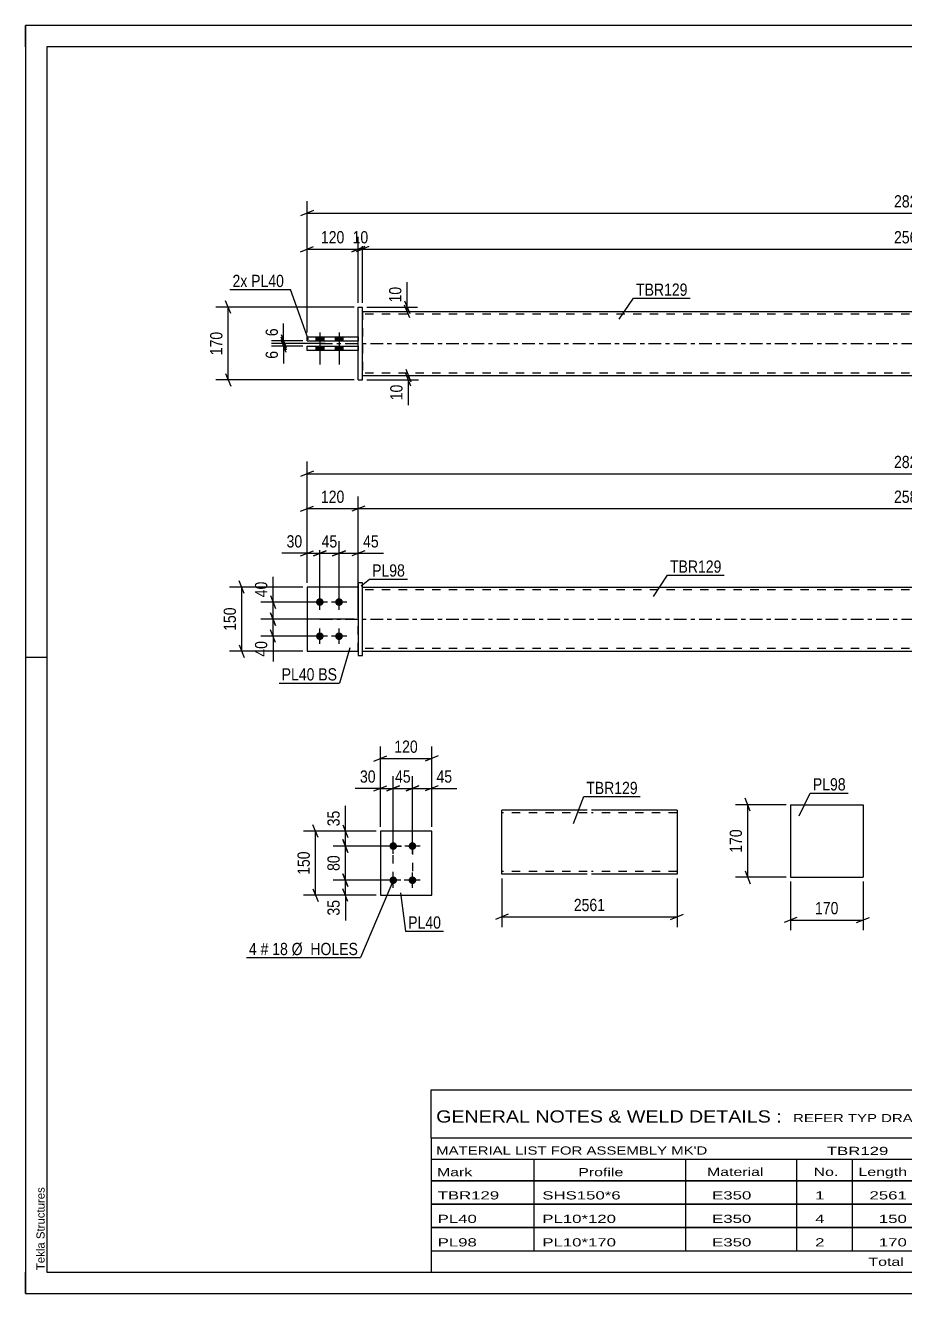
# Model space of a CAD drawing. Header units: millimetres. Extents: x 0 to 420, y 0 to 297.
# Drawn here: x 0 to 205.8, y 0 to 297 of the extents above; entities that cross this region are included whole.
import ezdxf

# ---------------------------------------------------------------- set-up
doc = ezdxf.new("R2010")
doc.units = ezdxf.units.MM
doc.linetypes.add('DXK_LINE_DOT2', pattern=[3.9198, 1.9599, -1.9599])
doc.linetypes.add('DXK_LINE_DOT3', pattern=[5.9187, 2.979, -0.9799, 0.9799, -0.9799])
doc.styles.add('Arial', font='arial.ttf', dxfattribs={"height": 0.2})
doc.styles.add('Arial Narrow', font='ARIALN.TTF', dxfattribs={"height": 0.2})

# ---------------------------------------------------------------- blocks, each defined once
blk = doc.blocks.new('Unknown-580873393-1163')
at = {"color": 5, "linetype": 'Continuous'}
for p, q in [((420, 297), (0, 297)), ((0, 297), (0, 0)), ((0, 292), (0, 297)), ((415, 292), (5, 292)), ((5, 292), (5, 5)), ((5, 149), (0, 149)), ((0, 0), (0, 5)), ((5, 5), (415, 5)), ((0, 0), (420, 0))]:
    blk.add_line(p, q, dxfattribs=at)
at = {"color": 174, "linetype": 'Continuous', "style": 'Arial'}
blk.add_text('Tekla Structures', height=1.9102, rotation=90, dxfattribs=at).set_placement((4.5, 5.5))
blk = doc.blocks.new('Part-580873393-1797 - 1735')
at = {"color": 2, "linetype": 'Continuous'}
for p, q in [((77.92, 165.45), (65.92, 165.45)), ((65.92, 165.45), (65.92, 150.45)), ((65.92, 150.45), (77.92, 150.45))]:
    blk.add_line(p, q, dxfattribs=at)
at = {"color": 7, "linetype": 'DXK_LINE_DOT2'}
blk.add_line((77.92, 150.45), (77.92, 165.45), dxfattribs=at)
blk = doc.blocks.new('Part-580873393-1792 - 1735')
at = {"color": 7, "linetype": 'DXK_LINE_DOT2'}
for p, q in [((77.92, 165.45), (65.92, 165.45)), ((65.92, 165.45), (65.92, 150.45)), ((77.92, 150.45), (77.92, 165.45)), ((65.92, 150.45), (77.92, 150.45))]:
    blk.add_line(p, q, dxfattribs=at)
blk = doc.blocks.new('Part-580873393-1802 - 1735')
at = {"color": 2, "linetype": 'Continuous'}
for p, q in [((78.92, 166.45), (77.92, 166.45)), ((77.92, 166.45), (77.92, 149.45)), ((78.92, 149.45), (78.92, 166.45)), ((77.92, 149.45), (78.92, 149.45))]:
    blk.add_line(p, q, dxfattribs=at)
blk = doc.blocks.new('Part-580873393-1807 - 1735')
at = {"color": 2, "linetype": 'Continuous'}
for p, q in [((78.92, 165.45), (206.92, 165.45)), ((207.02, 165.45), (335.02, 165.45)), ((78.92, 150.45), (206.92, 150.45)), ((207.02, 150.45), (335.02, 150.45))]:
    blk.add_line(p, q, dxfattribs=at)
at = {"color": 7, "linetype": 'DXK_LINE_DOT2'}
for p, q in [((78.92, 150.45), (78.92, 165.45)), ((206.92, 164.85), (78.92, 164.85)), ((335.02, 164.85), (207.02, 164.85)), ((335.02, 165.45), (335.02, 150.45)), ((206.92, 151.05), (78.92, 151.05)), ((335.02, 151.05), (207.02, 151.05))]:
    blk.add_line(p, q, dxfattribs=at)
at = {"color": 7, "linetype": 'DXK_LINE_DOT3'}
for p, q in [((68.92, 157.95), (206.92, 157.95)), ((207.02, 157.95), (345.02, 157.95))]:
    blk.add_line(p, q, dxfattribs=at)
blk = doc.blocks.new('Bolt-580873393-1809 - 1735')
at = {"linetype": 'Continuous'}
for points in [[(68.92, 161.05, -1), (68.92, 162.85, -1)], [(73.42, 161.05, -1), (73.42, 162.85, -1)], [(68.92, 153.05, -1), (68.92, 154.85, -1)], [(73.42, 153.05, -1), (73.42, 154.85, -1)]]:
    blk.add_hatch(color=1, dxfattribs=at).paths.add_polyline_path(points)
at = {"color": 1, "linetype": 'Continuous'}
for p, q in [((68.92, 160.15), (68.92, 163.75)), ((73.42, 160.15), (73.42, 163.75)), ((70.72, 161.95), (67.12, 161.95)), ((75.22, 161.95), (71.62, 161.95)), ((68.92, 152.15), (68.92, 155.75)), ((73.42, 152.15), (73.42, 155.75)), ((70.72, 153.95), (67.12, 153.95)), ((75.22, 153.95), (71.62, 153.95))]:
    blk.add_line(p, q, dxfattribs=at)
blk = doc.blocks.new('Part-580873393-1425 - 1390')
at = {"color": 2, "linetype": 'Continuous'}
for p, q in [((65.92, 223.09), (65.92, 224.09)), ((65.92, 224.09), (77.92, 224.09)), ((65.92, 223.09), (77.92, 223.09))]:
    blk.add_line(p, q, dxfattribs=at)
at = {"color": 7, "linetype": 'DXK_LINE_DOT2'}
blk.add_line((77.92, 224.09), (77.92, 223.09), dxfattribs=at)
blk = doc.blocks.new('Part-580873393-1394 - 1390')
at = {"color": 2, "linetype": 'Continuous'}
for p, q in [((77.92, 213.99), (77.92, 230.99)), ((77.92, 230.99), (78.92, 230.99)), ((78.92, 213.99), (78.92, 230.99)), ((77.92, 213.99), (78.92, 213.99))]:
    blk.add_line(p, q, dxfattribs=at)
blk = doc.blocks.new('Part-580873393-1420 - 1390')
at = {"color": 2, "linetype": 'Continuous'}
for p, q in [((65.92, 221.89), (77.92, 221.89)), ((65.92, 220.89), (65.92, 221.89)), ((77.92, 220.89), (65.92, 220.89))]:
    blk.add_line(p, q, dxfattribs=at)
at = {"color": 7, "linetype": 'DXK_LINE_DOT2'}
blk.add_line((77.92, 221.89), (77.92, 220.89), dxfattribs=at)
blk = doc.blocks.new('Part-580873393-1446 - 1390')
at = {"color": 2, "linetype": 'Continuous'}
for p, q in [((78.92, 229.99), (206.92, 229.99)), ((207.02, 229.99), (335.02, 229.99)), ((78.92, 214.99), (206.92, 214.99)), ((207.02, 214.99), (335.02, 214.99))]:
    blk.add_line(p, q, dxfattribs=at)
at = {"color": 7, "linetype": 'DXK_LINE_DOT2'}
for p, q in [((78.92, 229.99), (78.92, 214.99)), ((206.92, 229.39), (78.92, 229.39)), ((335.02, 229.39), (207.02, 229.39)), ((335.02, 229.99), (335.02, 214.99)), ((206.92, 215.59), (78.92, 215.59)), ((335.02, 215.59), (207.02, 215.59))]:
    blk.add_line(p, q, dxfattribs=at)
at = {"color": 7, "linetype": 'DXK_LINE_DOT3'}
for p, q in [((68.92, 222.49), (206.92, 222.49)), ((207.02, 222.49), (345.02, 222.49))]:
    blk.add_line(p, q, dxfattribs=at)
blk = doc.blocks.new('Bolt-580873393-1448 - 1390')
at = {"linetype": 'Continuous'}
for points in [[(68.02, 223.09), (69.82, 223.09), (69.82, 224.09), (68.02, 224.09)], [(68.02, 223.09), (69.82, 223.09), (69.82, 224.09), (68.02, 224.09)], [(72.52, 223.09), (74.32, 223.09), (74.32, 224.09), (72.52, 224.09)], [(72.52, 223.09), (74.32, 223.09), (74.32, 224.09), (72.52, 224.09)], [(68.02, 220.89), (69.82, 220.89), (69.82, 221.89), (68.02, 221.89)], [(68.02, 220.89), (69.82, 220.89), (69.82, 221.89), (68.02, 221.89)], [(72.52, 220.89), (74.32, 220.89), (74.32, 221.89), (72.52, 221.89)], [(72.52, 220.89), (74.32, 220.89), (74.32, 221.89), (72.52, 221.89)]]:
    blk.add_hatch(color=1, dxfattribs=at).paths.add_polyline_path(points)
at = {"color": 1, "linetype": 'Continuous'}
for p, q in [((68.02, 224.09), (68.02, 223.09)), ((68.02, 224.09), (68.02, 223.09)), ((68.92, 225.09), (68.92, 217.59)), ((68.92, 225.09), (68.92, 217.59)), ((69.82, 224.09), (69.82, 223.09)), ((69.82, 224.09), (69.82, 223.09)), ((72.52, 224.09), (72.52, 223.09)), ((72.52, 224.09), (72.52, 223.09)), ((73.42, 225.09), (73.42, 217.59)), ((73.42, 225.09), (73.42, 217.59)), ((74.32, 224.09), (74.32, 223.09)), ((74.32, 224.09), (74.32, 223.09)), ((68.02, 221.89), (68.02, 220.89)), ((68.02, 221.89), (68.02, 220.89)), ((69.82, 221.89), (69.82, 220.89)), ((69.82, 221.89), (69.82, 220.89)), ((72.52, 221.89), (72.52, 220.89)), ((72.52, 221.89), (72.52, 220.89)), ((74.32, 221.89), (74.32, 220.89)), ((74.32, 221.89), (74.32, 220.89))]:
    blk.add_line(p, q, dxfattribs=at)
blk = doc.blocks.new('Part-580873393-2138 - 2131')
at = {"color": 2, "linetype": 'Continuous'}
for p, q in [((95.1, 108.31), (83.1, 108.31)), ((83.1, 108.31), (83.1, 93.31)), ((95.1, 93.31), (95.1, 108.31)), ((83.1, 93.31), (95.1, 93.31))]:
    blk.add_line(p, q, dxfattribs=at)
blk = doc.blocks.new('Bolt-580873393-2171 - 2131')
at = {"linetype": 'Continuous'}
for points in [[(86.1, 103.91, -1), (86.1, 105.71, -1)], [(90.6, 103.91, -1), (90.6, 105.71, -1)], [(86.1, 95.91, -1), (86.1, 97.71, -1)], [(90.6, 95.91, -1), (90.6, 97.71, -1)]]:
    blk.add_hatch(color=1, dxfattribs=at).paths.add_polyline_path(points)
at = {"color": 1, "linetype": 'Continuous'}
for p, q in [((87.9, 104.81), (84.3, 104.81)), ((86.1, 103.01), (86.1, 106.61)), ((92.4, 104.81), (88.8, 104.81)), ((90.6, 103.01), (90.6, 106.61)), ((86.1, 95.01), (86.1, 98.61)), ((90.6, 95.01), (90.6, 98.61)), ((87.9, 96.81), (84.3, 96.81)), ((92.4, 96.81), (88.8, 96.81))]:
    blk.add_line(p, q, dxfattribs=at)
blk = doc.blocks.new('Part-580873393-2302 - 2296')
at = {"color": 2, "linetype": 'Continuous'}
for p, q in [((179.07, 114.49), (179.07, 97.49)), ((179.07, 114.49), (196.07, 114.49)), ((196.07, 114.49), (196.07, 97.49)), ((179.07, 97.49), (196.07, 97.49))]:
    blk.add_line(p, q, dxfattribs=at)
blk = doc.blocks.new('Part-580873393-2328 - 2321')
at = {"color": 2, "linetype": 'Continuous'}
for p, q in [((131.53, 113.23), (111.53, 113.23)), ((111.53, 98.32), (111.53, 113.23)), ((152.53, 113.23), (132.53, 113.23)), ((152.53, 113.23), (152.53, 113.14)), ((152.53, 113.14), (152.53, 112.03)), ((152.53, 112.03), (152.53, 98.23)), ((111.53, 98.23), (111.53, 98.32)), ((131.53, 98.23), (111.53, 98.23)), ((152.53, 98.23), (132.53, 98.23))]:
    blk.add_line(p, q, dxfattribs=at)
at = {"color": 7, "linetype": 'DXK_LINE_DOT2'}
for p, q in [((152.53, 112.88), (152.53, 112.03)), ((131.53, 112.63), (111.53, 112.63)), ((152.53, 112.63), (132.53, 112.63)), ((111.53, 98.83), (111.53, 98.88)), ((131.53, 98.83), (111.53, 98.83)), ((111.53, 98.23), (111.53, 98.23)), ((152.53, 98.83), (132.53, 98.83)), ((152.53, 98.88), (152.53, 98.97)), ((152.53, 98.83), (152.53, 98.88)), ((152.53, 98.83), (152.53, 98.88))]:
    blk.add_line(p, q, dxfattribs=at)
blk = doc.blocks.new('Rectangle-580873393-2281 - 2131')
at = {"color": 1, "linetype": 'DXK_LINE_DOT2'}
blk.add_lwpolyline([(86.1, 104.81), (90.6, 104.81), (90.6, 96.81), (86.1, 96.81), (86.1, 104.81)], close=True, dxfattribs=at)
blk = doc.blocks.new('StraightDimension-580873393-2008 - 1735')
at = {"color": 7, "linetype": 'Continuous'}
for p, q in [((57.36, 163.45), (58.56, 160.45)), ((67.92, 161.95), (55.11, 161.95)), ((57.96, 157.95), (57.96, 161.95)), ((76.92, 157.95), (55.11, 157.95)), ((58.56, 156.45), (57.36, 159.45))]:
    blk.add_line(p, q, dxfattribs=at)
at = {"color": 0}
blk.add_wipeout([(57.21, 167.34), (53.01, 167.34), (53.01, 162.48), (57.21, 162.48)], dxfattribs=at)
at = {"color": 7, "linetype": 'Continuous'}
blk.add_line((57.96, 161.95), (57.96, 167.86), dxfattribs=at)
blk.add_line((57.96, 161.95), (57.96, 167.86), dxfattribs=at)
at = {"color": 3, "style": 'Arial Narrow'}
blk.add_text('40', height=2.863, rotation=90.0002, dxfattribs=at).set_placement((56.61, 163.08))
blk = doc.blocks.new('StraightDimension-580873393-1999 - 1735')
at = {"color": 7, "linetype": 'Continuous'}
for p, q in [((76.92, 157.95), (55.11, 157.95)), ((57.36, 159.45), (58.56, 156.45)), ((57.96, 153.95), (57.96, 157.95)), ((58.56, 152.45), (57.36, 155.45)), ((67.92, 153.95), (55.11, 153.95))]:
    blk.add_line(p, q, dxfattribs=at)
at = {"color": 0}
blk.add_wipeout([(57.21, 153.43), (53.01, 153.43), (53.01, 148.57), (57.21, 148.57)], dxfattribs=at)
at = {"color": 7, "linetype": 'Continuous'}
blk.add_line((57.96, 153.95), (57.96, 148.05), dxfattribs=at)
blk.add_line((57.96, 153.95), (57.96, 148.05), dxfattribs=at)
at = {"color": 3, "style": 'Arial Narrow'}
blk.add_text('40', height=2.863, rotation=90.0002, dxfattribs=at).set_placement((56.61, 149.17))
blk = doc.blocks.new('StraightDimension-580873393-1937 - 1735')
at = {"color": 7, "linetype": 'Continuous'}
for p, q in [((64.42, 183.23), (67.42, 184.43)), ((65.92, 166.45), (65.92, 186.68)), ((79.42, 184.43), (76.42, 183.23)), ((77.92, 158.95), (77.92, 186.68)), ((65.92, 183.83), (77.92, 183.83))]:
    blk.add_line(p, q, dxfattribs=at)
at = {"color": 0}
blk.add_wipeout([(75.26, 184.58), (75.26, 188.78), (68.58, 188.78), (68.58, 184.58)], dxfattribs=at)
at = {"color": 3, "style": 'Arial Narrow'}
blk.add_text('120', height=2.863, dxfattribs=at).set_placement((69.18, 185.18))
blk = doc.blocks.new('StraightDimension-580873393-2018 - 1735')
at = {"color": 7, "linetype": 'Continuous'}
for p, q in [((51.23, 163.95), (50.03, 166.95)), ((64.92, 165.45), (47.78, 165.45)), ((50.63, 150.45), (50.63, 165.45)), ((50.03, 151.95), (51.23, 148.95)), ((64.92, 150.45), (47.78, 150.45))]:
    blk.add_line(p, q, dxfattribs=at)
at = {"color": 0}
blk.add_wipeout([(49.88, 161.3), (45.68, 161.3), (45.68, 154.61), (49.88, 154.61)], dxfattribs=at)
at = {"color": 3, "style": 'Arial Narrow'}
blk.add_text('150', height=2.863, rotation=90.0002, dxfattribs=at).set_placement((49.28, 155.21))
blk = doc.blocks.new('StraightDimension-580873393-1864 - 1735')
at = {"color": 7, "linetype": 'Continuous'}
for p, q in [((65.92, 166.45), (65.92, 194.83)), ((348.02, 166.45), (348.02, 194.83)), ((67.42, 192.58), (64.42, 191.38)), ((65.92, 191.98), (348.02, 191.98)), ((346.52, 191.38), (349.52, 192.58))]:
    blk.add_line(p, q, dxfattribs=at)
at = {"color": 0}
blk.add_wipeout([(211.23, 192.73), (211.23, 196.93), (202.72, 196.93), (202.72, 192.73)], dxfattribs=at)
at = {"color": 3, "style": 'Arial Narrow'}
blk.add_text('2821', height=2.863, dxfattribs=at).set_placement((203.32, 193.33))
blk = doc.blocks.new('StraightDimension-580873393-1922 - 1735')
at = {"color": 7, "linetype": 'Continuous'}
for p, q in [((79.42, 184.43), (76.42, 183.23)), ((77.92, 158.95), (77.92, 186.68)), ((334.52, 183.23), (337.52, 184.43)), ((336.02, 166.45), (336.02, 186.68)), ((77.92, 183.83), (336.02, 183.83))]:
    blk.add_line(p, q, dxfattribs=at)
at = {"color": 0}
blk.add_wipeout([(211.23, 184.58), (211.23, 188.78), (202.72, 188.78), (202.72, 184.58)], dxfattribs=at)
at = {"color": 3, "style": 'Arial Narrow'}
blk.add_text('2581', height=2.863, dxfattribs=at).set_placement((203.32, 185.18))
blk = doc.blocks.new('StraightDimension-580873393-1953 - 1735')
at = {"color": 7, "linetype": 'Continuous'}
for p, q in [((65.92, 166.45), (65.92, 176.23)), ((68.92, 162.95), (68.92, 176.23)), ((64.42, 172.78), (67.42, 173.98)), ((65.92, 173.38), (68.92, 173.38)), ((70.42, 173.98), (67.42, 172.78))]:
    blk.add_line(p, q, dxfattribs=at)
at = {"color": 0}
blk.add_wipeout([(65.4, 174.13), (65.4, 178.33), (60.54, 178.33), (60.54, 174.13)], dxfattribs=at)
at = {"color": 7, "linetype": 'Continuous'}
blk.add_line((65.92, 173.38), (60.02, 173.38), dxfattribs=at)
blk.add_line((65.92, 173.38), (60.02, 173.38), dxfattribs=at)
at = {"color": 3, "style": 'Arial Narrow'}
blk.add_text('30', height=2.863, dxfattribs=at).set_placement((61.14, 174.73))
blk = doc.blocks.new('StraightDimension-580873393-1969 - 1735')
at = {"color": 7, "linetype": 'Continuous'}
for p, q in [((68.92, 162.95), (68.92, 176.23)), ((73.42, 162.95), (73.42, 176.23)), ((67.42, 172.78), (70.42, 173.98)), ((68.92, 173.38), (73.42, 173.38)), ((74.92, 173.98), (71.92, 172.78))]:
    blk.add_line(p, q, dxfattribs=at)
at = {"color": 0}
blk.add_wipeout([(73.6, 174.13), (73.6, 178.33), (68.74, 178.33), (68.74, 174.13)], dxfattribs=at)
at = {"color": 3, "style": 'Arial Narrow'}
blk.add_text('45', height=2.863, dxfattribs=at).set_placement((69.34, 174.73))
blk = doc.blocks.new('StraightDimension-580873393-1982 - 1735')
at = {"color": 7, "linetype": 'Continuous'}
for p, q in [((73.42, 162.95), (73.42, 176.23)), ((77.92, 166.45), (77.92, 176.23)), ((71.92, 172.78), (74.92, 173.98)), ((73.42, 173.38), (77.92, 173.38)), ((79.42, 173.98), (76.42, 172.78))]:
    blk.add_line(p, q, dxfattribs=at)
at = {"color": 0}
blk.add_wipeout([(83.3, 174.13), (83.3, 178.33), (78.45, 178.33), (78.45, 174.13)], dxfattribs=at)
at = {"color": 7, "linetype": 'Continuous'}
blk.add_line((77.92, 173.38), (83.83, 173.38), dxfattribs=at)
blk.add_line((77.92, 173.38), (83.83, 173.38), dxfattribs=at)
at = {"color": 3, "style": 'Arial Narrow'}
blk.add_text('45', height=2.863, dxfattribs=at).set_placement((79.05, 174.73))
blk = doc.blocks.new('StraightDimension-580873393-1564 - 1390')
at = {"color": 7, "linetype": 'Continuous'}
for p, q in [((65.92, 225.09), (65.92, 255.86)), ((348.02, 225.09), (348.02, 255.86)), ((67.42, 253.61), (64.42, 252.41)), ((65.92, 253.01), (348.02, 253.01)), ((346.52, 252.41), (349.52, 253.61))]:
    blk.add_line(p, q, dxfattribs=at)
at = {"color": 0}
blk.add_wipeout([(211.23, 253.76), (211.23, 257.96), (202.72, 257.96), (202.72, 253.76)], dxfattribs=at)
at = {"color": 3, "style": 'Arial Narrow'}
blk.add_text('2821', height=2.863, dxfattribs=at).set_placement((203.32, 254.36))
blk = doc.blocks.new('StraightDimension-580873393-1585 - 1390')
at = {"color": 7, "linetype": 'Continuous'}
for p, q in [((78.92, 231.99), (78.92, 247.45)), ((335.02, 231.99), (335.02, 247.45)), ((80.42, 245.2), (77.42, 244)), ((78.92, 244.6), (335.02, 244.6)), ((333.52, 244), (336.52, 245.2))]:
    blk.add_line(p, q, dxfattribs=at)
at = {"color": 0}
blk.add_wipeout([(211.23, 245.35), (211.23, 249.55), (202.72, 249.55), (202.72, 245.35)], dxfattribs=at)
at = {"color": 3, "style": 'Arial Narrow'}
blk.add_text('2561', height=2.863, dxfattribs=at).set_placement((203.32, 245.95))
blk = doc.blocks.new('StraightDimension-580873393-1595 - 1390')
at = {"color": 7, "linetype": 'Continuous'}
for p, q in [((77.92, 231.99), (77.92, 247.45)), ((78.92, 231.99), (78.92, 247.45)), ((76.42, 244), (79.42, 245.2)), ((80.42, 245.2), (77.42, 244)), ((77.92, 244.6), (78.92, 244.6))]:
    blk.add_line(p, q, dxfattribs=at)
at = {"color": 0}
blk.add_wipeout([(80.85, 245.35), (80.85, 249.55), (75.99, 249.55), (75.99, 245.35)], dxfattribs=at)
at = {"color": 3, "style": 'Arial Narrow'}
blk.add_text('10', height=2.863, dxfattribs=at).set_placement((76.59, 245.95))
blk = doc.blocks.new('StraightDimension-580873393-1605 - 1390')
at = {"color": 7, "linetype": 'Continuous'}
for p, q in [((65.92, 225.09), (65.92, 247.45)), ((77.92, 231.99), (77.92, 247.45)), ((64.42, 244), (67.42, 245.2)), ((65.92, 244.6), (77.92, 244.6)), ((79.42, 245.2), (76.42, 244))]:
    blk.add_line(p, q, dxfattribs=at)
at = {"color": 0}
blk.add_wipeout([(75.26, 245.35), (75.26, 249.55), (68.58, 249.55), (68.58, 245.35)], dxfattribs=at)
at = {"color": 3, "style": 'Arial Narrow'}
blk.add_text('120', height=2.863, dxfattribs=at).set_placement((69.18, 245.95))
blk = doc.blocks.new('StraightDimension-580873393-1626 - 1390')
at = {"color": 7, "linetype": 'Continuous'}
for p, q in [((79.92, 214.99), (92.02, 214.99)), ((79.92, 213.99), (92.02, 213.99)), ((89.02, 216.49), (90.22, 213.49)), ((90.22, 212.49), (89.02, 215.49)), ((89.62, 213.99), (89.62, 214.99))]:
    blk.add_line(p, q, dxfattribs=at)
at = {"color": 0}
blk.add_wipeout([(88.87, 213.46), (84.67, 213.46), (84.67, 208.61), (88.87, 208.61)], dxfattribs=at)
at = {"color": 7, "linetype": 'Continuous'}
blk.add_line((89.62, 213.99), (89.62, 208.08), dxfattribs=at)
blk.add_line((89.62, 213.99), (89.62, 208.08), dxfattribs=at)
at = {"color": 3, "style": 'Arial Narrow'}
blk.add_text('10', height=2.863, rotation=90.0002, dxfattribs=at).set_placement((88.27, 209.21))
blk = doc.blocks.new('StraightDimension-580873393-1636 - 1390')
at = {"color": 7, "linetype": 'Continuous'}
for p, q in [((88.75, 232.49), (89.95, 229.49)), ((79.92, 230.99), (91.75, 230.99)), ((79.92, 229.99), (91.75, 229.99)), ((89.95, 228.49), (88.75, 231.49)), ((89.35, 229.99), (89.35, 230.99))]:
    blk.add_line(p, q, dxfattribs=at)
at = {"color": 0}
blk.add_wipeout([(88.6, 236.37), (84.4, 236.37), (84.4, 231.51), (88.6, 231.51)], dxfattribs=at)
at = {"color": 7, "linetype": 'Continuous'}
blk.add_line((89.35, 230.99), (89.35, 236.89), dxfattribs=at)
blk.add_line((89.35, 230.99), (89.35, 236.89), dxfattribs=at)
at = {"color": 3, "style": 'Arial Narrow'}
blk.add_text('10', height=2.863, rotation=90.0002, dxfattribs=at).set_placement((88, 232.11))
blk = doc.blocks.new('StraightDimension-580873393-1667 - 1390')
at = {"color": 7, "linetype": 'Continuous'}
for p, q in [((48.06, 229.49), (46.86, 232.49)), ((76.92, 230.99), (44.61, 230.99)), ((47.46, 213.99), (47.46, 230.99)), ((76.92, 213.99), (44.61, 213.99)), ((46.86, 215.49), (48.06, 212.49))]:
    blk.add_line(p, q, dxfattribs=at)
at = {"color": 0}
blk.add_wipeout([(46.71, 225.83), (42.51, 225.83), (42.51, 219.15), (46.71, 219.15)], dxfattribs=at)
at = {"color": 3, "style": 'Arial Narrow'}
blk.add_text('170', height=2.863, rotation=90.0002, dxfattribs=at).set_placement((46.11, 219.75))
blk = doc.blocks.new('StraightDimension-580873393-1678 - 1390')
at = {"color": 7, "linetype": 'Continuous'}
for p, q in [((64.92, 223.09), (57.6, 223.09)), ((59.85, 224.59), (61.05, 221.59)), ((61.05, 220.99), (59.85, 223.99)), ((60.45, 222.49), (60.45, 223.09)), ((70.17, 222.49), (57.6, 222.49))]:
    blk.add_line(p, q, dxfattribs=at)
at = {"color": 0}
blk.add_wipeout([(59.7, 226.64), (55.5, 226.64), (55.5, 223.61), (59.7, 223.61)], dxfattribs=at)
at = {"color": 7, "linetype": 'Continuous'}
blk.add_line((60.45, 223.09), (60.45, 227.17), dxfattribs=at)
blk.add_line((60.45, 223.09), (60.45, 227.17), dxfattribs=at)
at = {"color": 3, "style": 'Arial Narrow'}
blk.add_text('6', height=2.86, rotation=90.0002, dxfattribs=at).set_placement((59.1, 224.21))
blk = doc.blocks.new('StraightDimension-580873393-1688 - 1390')
at = {"color": 7, "linetype": 'Continuous'}
for p, q in [((59.85, 223.99), (61.05, 220.99)), ((61.05, 220.39), (59.85, 223.39)), ((70.17, 222.49), (57.6, 222.49)), ((64.92, 221.89), (57.6, 221.89)), ((60.45, 221.89), (60.45, 222.49))]:
    blk.add_line(p, q, dxfattribs=at)
at = {"color": 0}
blk.add_wipeout([(59.7, 221.36), (55.5, 221.36), (55.5, 218.33), (59.7, 218.33)], dxfattribs=at)
at = {"color": 7, "linetype": 'Continuous'}
blk.add_line((60.45, 221.89), (60.45, 217.81), dxfattribs=at)
blk.add_line((60.45, 221.89), (60.45, 217.81), dxfattribs=at)
at = {"color": 3, "style": 'Arial Narrow'}
blk.add_text('6', height=2.86, rotation=90.0002, dxfattribs=at).set_placement((59.1, 218.93))
blk = doc.blocks.new('StraightDimension-580873393-2174 - 2131')
at = {"color": 7, "linetype": 'Continuous'}
for p, q in [((83.1, 109.31), (83.1, 128.16)), ((95.1, 109.31), (95.1, 128.16)), ((81.6, 124.71), (84.6, 125.91)), ((83.1, 125.31), (95.1, 125.31)), ((96.6, 125.91), (93.6, 124.71))]:
    blk.add_line(p, q, dxfattribs=at)
at = {"color": 0}
blk.add_wipeout([(92.45, 126.06), (92.45, 130.26), (85.76, 130.26), (85.76, 126.06)], dxfattribs=at)
at = {"color": 3, "style": 'Arial Narrow'}
blk.add_text('120', height=2.863, dxfattribs=at).set_placement((86.36, 126.66))
blk = doc.blocks.new('StraightDimension-580873393-2191 - 2131')
at = {"color": 7, "linetype": 'Continuous'}
for p, q in [((84.6, 117.71), (87.6, 118.91)), ((86.1, 105.81), (86.1, 121.16)), ((92.1, 118.91), (89.1, 117.71)), ((90.6, 105.81), (90.6, 121.16)), ((86.1, 118.31), (90.6, 118.31))]:
    blk.add_line(p, q, dxfattribs=at)
at = {"color": 0}
blk.add_wipeout([(90.78, 119.06), (90.78, 123.26), (85.93, 123.26), (85.93, 119.06)], dxfattribs=at)
at = {"color": 3, "style": 'Arial Narrow'}
blk.add_text('45', height=2.863, dxfattribs=at).set_placement((86.53, 119.66))
blk = doc.blocks.new('StraightDimension-580873393-2201 - 2131')
at = {"color": 7, "linetype": 'Continuous'}
for p, q in [((81.6, 117.71), (84.6, 118.91)), ((83.1, 109.31), (83.1, 121.16)), ((87.6, 118.91), (84.6, 117.71)), ((86.1, 105.81), (86.1, 121.16)), ((83.1, 118.31), (86.1, 118.31))]:
    blk.add_line(p, q, dxfattribs=at)
at = {"color": 0}
blk.add_wipeout([(82.58, 119.06), (82.58, 123.26), (77.72, 123.26), (77.72, 119.06)], dxfattribs=at)
at = {"color": 7, "linetype": 'Continuous'}
blk.add_line((83.1, 118.31), (77.2, 118.31), dxfattribs=at)
blk.add_line((83.1, 118.31), (77.2, 118.31), dxfattribs=at)
at = {"color": 3, "style": 'Arial Narrow'}
blk.add_text('30', height=2.863, dxfattribs=at).set_placement((78.32, 119.66))
blk = doc.blocks.new('StraightDimension-580873393-2214 - 2131')
at = {"color": 7, "linetype": 'Continuous'}
for p, q in [((89.1, 117.71), (92.1, 118.91)), ((90.6, 105.81), (90.6, 121.16)), ((96.6, 118.91), (93.6, 117.71)), ((95.1, 109.31), (95.1, 121.16)), ((90.6, 118.31), (95.1, 118.31))]:
    blk.add_line(p, q, dxfattribs=at)
at = {"color": 0}
blk.add_wipeout([(100.49, 119.06), (100.49, 123.26), (95.63, 123.26), (95.63, 119.06)], dxfattribs=at)
at = {"color": 7, "linetype": 'Continuous'}
blk.add_line((95.1, 118.31), (101.01, 118.31), dxfattribs=at)
blk.add_line((95.1, 118.31), (101.01, 118.31), dxfattribs=at)
at = {"color": 3, "style": 'Arial Narrow'}
blk.add_text('45', height=2.863, dxfattribs=at).set_placement((96.23, 119.66))
blk = doc.blocks.new('StraightDimension-580873393-2228 - 2131')
at = {"color": 7, "linetype": 'Continuous'}
for p, q in [((82.1, 108.31), (65.06, 108.31)), ((68.51, 106.81), (67.31, 109.81)), ((67.91, 93.31), (67.91, 108.31)), ((82.1, 93.31), (65.06, 93.31)), ((67.31, 94.81), (68.51, 91.81))]:
    blk.add_line(p, q, dxfattribs=at)
at = {"color": 0}
blk.add_wipeout([(67.16, 104.16), (62.96, 104.16), (62.96, 97.47), (67.16, 97.47)], dxfattribs=at)
at = {"color": 3, "style": 'Arial Narrow'}
blk.add_text('150', height=2.863, rotation=90.0002, dxfattribs=at).set_placement((66.56, 98.07))
blk = doc.blocks.new('StraightDimension-580873393-2245 - 2131')
at = {"color": 7, "linetype": 'Continuous'}
for p, q in [((74.31, 98.31), (75.51, 95.31)), ((85.1, 96.81), (72.06, 96.81)), ((74.91, 93.31), (74.91, 96.81)), ((82.1, 93.31), (72.06, 93.31)), ((75.51, 91.81), (74.31, 94.81))]:
    blk.add_line(p, q, dxfattribs=at)
at = {"color": 0}
blk.add_wipeout([(74.16, 92.79), (69.96, 92.79), (69.96, 87.93), (74.16, 87.93)], dxfattribs=at)
at = {"color": 7, "linetype": 'Continuous'}
blk.add_line((74.91, 93.31), (74.91, 87.41), dxfattribs=at)
blk.add_line((74.91, 93.31), (74.91, 87.41), dxfattribs=at)
at = {"color": 3, "style": 'Arial Narrow'}
blk.add_text('35', height=2.863, rotation=90.0002, dxfattribs=at).set_placement((73.56, 88.53))
blk = doc.blocks.new('StraightDimension-580873393-2258 - 2131')
at = {"color": 7, "linetype": 'Continuous'}
for p, q in [((82.1, 108.31), (72.06, 108.31)), ((74.31, 109.81), (75.51, 106.81)), ((74.91, 104.81), (74.91, 108.31)), ((85.1, 104.81), (72.06, 104.81)), ((75.51, 103.31), (74.31, 106.31))]:
    blk.add_line(p, q, dxfattribs=at)
at = {"color": 0}
blk.add_wipeout([(74.16, 113.7), (69.96, 113.7), (69.96, 108.84), (74.16, 108.84)], dxfattribs=at)
at = {"color": 7, "linetype": 'Continuous'}
blk.add_line((74.91, 108.31), (74.91, 114.22), dxfattribs=at)
blk.add_line((74.91, 108.31), (74.91, 114.22), dxfattribs=at)
at = {"color": 3, "style": 'Arial Narrow'}
blk.add_text('35', height=2.863, rotation=90.0002, dxfattribs=at).set_placement((73.56, 109.44))
blk = doc.blocks.new('StraightDimension-580873393-2271 - 2131')
at = {"color": 7, "linetype": 'Continuous'}
for p, q in [((85.1, 104.81), (72.06, 104.81)), ((74.31, 106.31), (75.51, 103.31)), ((74.91, 96.81), (74.91, 104.81)), ((75.51, 95.31), (74.31, 98.31)), ((85.1, 96.81), (72.06, 96.81))]:
    blk.add_line(p, q, dxfattribs=at)
at = {"color": 0}
blk.add_wipeout([(74.16, 103.24), (69.96, 103.24), (69.96, 98.39), (74.16, 98.39)], dxfattribs=at)
at = {"color": 3, "style": 'Arial Narrow'}
blk.add_text('80', height=2.863, rotation=90.0002, dxfattribs=at).set_placement((73.56, 98.99))
blk = doc.blocks.new('StraightDimension-580873393-2304 - 2296')
at = {"color": 7, "linetype": 'Continuous'}
for p, q in [((169.67, 112.99), (168.47, 115.99)), ((178.07, 114.49), (166.22, 114.49)), ((169.07, 97.49), (169.07, 114.49)), ((168.47, 98.99), (169.67, 95.99)), ((178.07, 97.49), (166.22, 97.49))]:
    blk.add_line(p, q, dxfattribs=at)
at = {"color": 0}
blk.add_wipeout([(168.32, 109.33), (164.12, 109.33), (164.12, 102.65), (168.32, 102.65)], dxfattribs=at)
at = {"color": 3, "style": 'Arial Narrow'}
blk.add_text('170', height=2.863, rotation=90.0002, dxfattribs=at).set_placement((167.72, 103.25))
blk = doc.blocks.new('StraightDimension-580873393-2313 - 2296')
at = {"color": 7, "linetype": 'Continuous'}
for p, q in [((179.07, 96.49), (179.07, 85.09)), ((196.07, 96.49), (196.07, 85.09)), ((180.57, 88.09), (177.57, 86.89)), ((179.07, 87.49), (196.07, 87.49)), ((194.57, 86.89), (197.57, 88.09))]:
    blk.add_line(p, q, dxfattribs=at)
at = {"color": 0}
blk.add_wipeout([(190.92, 88.24), (190.92, 92.44), (184.23, 92.44), (184.23, 88.24)], dxfattribs=at)
at = {"color": 3, "style": 'Arial Narrow'}
blk.add_text('170', height=2.863, dxfattribs=at).set_placement((184.83, 88.84))
blk = doc.blocks.new('StraightDimension-580873393-2332 - 2321')
at = {"color": 7, "linetype": 'Continuous'}
for p, q in [((111.53, 97.23), (111.53, 85.83)), ((152.53, 97.23), (152.53, 85.83)), ((113.03, 88.83), (110.03, 87.63)), ((111.53, 88.23), (152.53, 88.23)), ((151.03, 87.63), (154.03, 88.83))]:
    blk.add_line(p, q, dxfattribs=at)
at = {"color": 0}
blk.add_wipeout([(136.29, 88.98), (136.29, 93.18), (127.77, 93.18), (127.77, 88.98)], dxfattribs=at)
at = {"color": 3, "style": 'Arial Narrow'}
blk.add_text('2561', height=2.863, dxfattribs=at).set_placement((128.37, 89.58))
blk = doc.blocks.new('Unknown-580873393-3669')
at = {"color": 7, "linetype": 'Continuous'}
for p, q in [((95, 47.75), (255, 47.75)), ((95, 36.5), (95, 47.75)), ((255, 47.75), (255, 36.5)), ((95, 36.5), (255, 36.5)), ((95, 36.5), (95, 31.5)), ((255, 36.5), (255, 31.5)), ((95, 31.5), (255, 31.5)), ((95, 31.5), (95, 26.5)), ((119, 31.5), (119, 26.5)), ((154.5, 31.5), (154.5, 26.5)), ((180.5, 31.5), (180.5, 26.5)), ((193.5, 31.5), (193.5, 26.5)), ((211, 31.5), (211, 26.5)), ((233, 31.5), (233, 26.5)), ((255, 31.5), (255, 26.5)), ((95, 26.5), (255, 26.5)), ((95, 26.45), (95, 21.05)), ((95, 26.45), (255, 26.45)), ((119, 26.5), (119, 21)), ((154.5, 26.5), (154.5, 21)), ((180.5, 26.5), (180.5, 21)), ((193.5, 26.5), (193.5, 21)), ((211, 26.5), (211, 21)), ((233, 26.5), (233, 21)), ((255, 26.45), (255, 21.05)), ((95, 21.05), (255, 21.05)), ((95, 20.95), (95, 15.55)), ((95, 20.95), (255, 20.95)), ((119, 21), (119, 15.5)), ((154.5, 21), (154.5, 15.5)), ((180.5, 21), (180.5, 15.5)), ((193.5, 21), (193.5, 15.5)), ((211, 21), (211, 15.5)), ((233, 21), (233, 15.5)), ((255, 20.95), (255, 15.55)), ((95, 15.55), (255, 15.55)), ((95, 15.45), (95, 10.05)), ((95, 15.45), (255, 15.45)), ((119, 15.5), (119, 10)), ((154.5, 15.5), (154.5, 10)), ((180.5, 15.5), (180.5, 10)), ((193.5, 15.5), (193.5, 10)), ((211, 15.5), (211, 10)), ((233, 15.5), (233, 10)), ((255, 15.45), (255, 10.05)), ((95, 10.05), (255, 10.05)), ((95, 10), (255, 10)), ((95, 10), (95, 5)), ((211, 10), (211, 5)), ((233, 10), (233, 5)), ((255, 10), (255, 5)), ((95, 5), (255, 5))]:
    blk.add_line(p, q, dxfattribs=at)
at = {"color": 7, "style": 'Arial Narrow'}
for s, height, width, p in [('GENERAL NOTES & WELD DETAILS :', 2.8633, 1.4, (96.15, 40.06)), ('REFER TYP DRAWING TYP-01', 1.9089, 1.6, (179.7, 40.16)), ("MATERIAL LIST FOR ASSEMBLY MK'D", 1.9089, 1.6, (96.15, 32.56)), ('TBR129', 1.909, 1.794707, (187.59, 32.47)), ('1', 1.91, 1.794707, (217.08, 32.56)), ('No. Required', 1.9089, 1.6, (226.41, 32.56)), ('Mark', 1.909, 1.7, (96.34, 27.5)), ('Profile', 1.909, 1.7, (129.41, 27.5)), ('Material', 1.909, 1.7, (159.54, 27.56)), ('No.', 1.909, 1.7, (184.5, 27.56)), ('Length', 1.909, 1.7, (195, 27.56)), ('Area', 1.909, 1.7, (217.5, 27.56)), ('Weight', 1.909, 1.7, (237, 27.56))]:
    blk.add_text(s, height=height, dxfattribs=dict(at, width=width)).set_placement(p)
at = {"color": 7, "linetype": 'Continuous', "style": 'Arial Narrow'}
for s, height, width, p in [('TBR129', 1.909, 1.794707, (96.5, 22.06)), ('SHS150*6', 1.909, 1.794707, (121, 22.06)), ('E350', 1.909, 1.794707, (160.74, 22.06)), ('1', 1.91, 1.794707, (184.86, 22.06)), ('2561', 1.909, 1.794707, (197.58, 22.06)), ('1.5', 1.909, 1.794707, (221.32, 22.06)), ('69.5', 1.909, 1.794707, (240.14, 22.06)), ('PL40', 1.909, 1.794707, (96.5, 16.56)), ('PL10*120', 1.909, 1.794707, (121, 16.56)), ('E350', 1.909, 1.794707, (160.74, 16.56)), ('4', 1.91, 1.794707, (184.86, 16.56)), ('150', 1.909, 1.794707, (199.77, 16.56)), ('0.0', 1.909, 1.794707, (221.32, 16.56)), ('5.7', 1.909, 1.794707, (242.33, 16.56)), ('PL98', 1.909, 1.794707, (96.5, 11.06)), ('PL10*170', 1.909, 1.794707, (121, 11.06)), ('E350', 1.909, 1.794707, (160.74, 11.06)), ('2', 1.91, 1.794707, (184.86, 11.06)), ('170', 1.909, 1.794707, (199.77, 11.06)), ('0.1', 1.909, 1.794707, (221.32, 11.06)), ('4.5', 1.909, 1.794707, (242.33, 11.06)), ('Total', 1.909, 1.7, (197.33, 6.5)), ('1.8', 1.909, 1.794707, (220.83, 6.5)), ('79.7', 1.909, 1.794707, (240.14, 6.5))]:
    blk.add_text(s, height=height, dxfattribs=dict(at, width=width)).set_placement(p)
blk = doc.blocks.new('Mark-580873393-1798 - 1735')
at = {"color": 0}
blk.add_wipeout([(88.84, 167.92), (88.84, 170.92), (81.16, 170.92), (81.16, 167.92)], dxfattribs=at)
blk.add_wipeout([(88.84, 167.92), (88.84, 170.92), (81.16, 170.92), (81.16, 167.92)], dxfattribs=at)
at = {"color": 30, "linetype": 'Continuous'}
for p, q in [((78.62, 165.76), (80.56, 167.32)), ((80.56, 167.32), (89.44, 167.32))]:
    blk.add_line(p, q, dxfattribs=at)
at = {"color": 3, "style": 'Arial Narrow'}
blk.add_text('PL98', height=2.863, dxfattribs=at).set_placement((81.16, 167.92))
blk = doc.blocks.new('Mark-580873393-1803 - 1735')
at = {"color": 0}
blk.add_wipeout([(162.94, 168.83), (162.94, 171.83), (150.88, 171.83), (150.88, 168.83)], dxfattribs=at)
blk.add_wipeout([(162.94, 168.83), (162.94, 171.83), (150.88, 171.83), (150.88, 168.83)], dxfattribs=at)
at = {"color": 30, "linetype": 'Continuous'}
for p, q in [((146.99, 163.26), (150.28, 168.23)), ((150.28, 168.23), (163.54, 168.23))]:
    blk.add_line(p, q, dxfattribs=at)
at = {"color": 3, "style": 'Arial Narrow'}
blk.add_text('TBR129', height=2.863, dxfattribs=at).set_placement((150.88, 168.83))
blk = doc.blocks.new('MarkSet-580873393-2053 - 1735')
at = {"color": 0}
blk.add_wipeout([(67.66, 143.59), (67.66, 146.59), (59.99, 146.59), (59.99, 143.59)], dxfattribs=at)
blk.add_wipeout([(67.66, 143.59), (67.66, 146.59), (59.99, 146.59), (59.99, 143.59)], dxfattribs=at)
blk.add_wipeout([(72.94, 143.59), (72.94, 146.59), (68.56, 146.59), (68.56, 143.59)], dxfattribs=at)
blk.add_wipeout([(72.94, 143.59), (72.94, 146.59), (68.56, 146.59), (68.56, 143.59)], dxfattribs=at)
at = {"color": 30, "linetype": 'Continuous'}
for p in [(75.97, 151.23), (59.39, 142.99)]:
    blk.add_line(p, (73.54, 142.99), dxfattribs=at)
at = {"color": 3, "style": 'Arial Narrow'}
for s, p in [('PL40', (59.99, 143.59)), ('BS', (68.56, 143.59))]:
    blk.add_text(s, height=2.863, dxfattribs=at).set_placement(p)
blk = doc.blocks.new('Mark-580873393-1442 - 1390')
at = {"color": 0}
blk.add_wipeout([(154.99, 233.68), (154.99, 236.68), (142.94, 236.68), (142.94, 233.68)], dxfattribs=at)
blk.add_wipeout([(154.99, 233.68), (154.99, 236.68), (142.94, 236.68), (142.94, 233.68)], dxfattribs=at)
at = {"color": 30, "linetype": 'Continuous'}
for p, q in [((138.96, 228.23), (142.34, 233.08)), ((142.34, 233.08), (155.59, 233.08))]:
    blk.add_line(p, q, dxfattribs=at)
at = {"color": 3, "style": 'Arial Narrow'}
blk.add_text('TBR129', height=2.863, dxfattribs=at).set_placement((142.94, 233.68))
blk = doc.blocks.new('MarkSet-580873393-1726 - 1390')
at = {"color": 30, "linetype": 'Continuous'}
blk.add_line((66.28, 223.38), (62.03, 235.12), dxfattribs=at)
at = {"color": 0}
blk.add_wipeout([(51.95, 235.72), (51.95, 238.72), (48.48, 238.72), (48.48, 235.72)], dxfattribs=at)
blk.add_wipeout([(51.95, 235.72), (51.95, 238.72), (48.48, 238.72), (48.48, 235.72)], dxfattribs=at)
blk.add_wipeout([(60.53, 235.72), (60.53, 238.72), (52.85, 238.72), (52.85, 235.72)], dxfattribs=at)
blk.add_wipeout([(60.53, 235.72), (60.53, 238.72), (52.85, 238.72), (52.85, 235.72)], dxfattribs=at)
at = {"color": 30, "linetype": 'Continuous'}
blk.add_line((47.88, 235.12), (62.03, 235.12), dxfattribs=at)
at = {"color": 3, "style": 'Arial Narrow'}
for s, p in [('2x', (48.48, 235.72)), ('PL40', (52.85, 235.72))]:
    blk.add_text(s, height=2.863, dxfattribs=at).set_placement(p)
blk = doc.blocks.new('Mark-580873393-2134 - 2131')
at = {"color": 0}
blk.add_wipeout([(97.28, 85.48), (97.28, 88.48), (89.61, 88.48), (89.61, 85.48)], dxfattribs=at)
blk.add_wipeout([(97.28, 85.48), (97.28, 88.48), (89.61, 88.48), (89.61, 85.48)], dxfattribs=at)
at = {"color": 30, "linetype": 'Continuous'}
for p, q in [((87.82, 93.84), (89.01, 84.88)), ((89.01, 84.88), (97.88, 84.88))]:
    blk.add_line(p, q, dxfattribs=at)
at = {"color": 3, "style": 'Arial Narrow'}
blk.add_text('PL40', height=2.863, dxfattribs=at).set_placement((89.61, 85.48))
blk = doc.blocks.new('Mark-580873393-2167 - 2131')
at = {"color": 0}
blk.add_wipeout([(54.15, 79.28), (54.15, 82.28), (52.32, 82.28), (52.32, 79.28)], dxfattribs=at)
blk.add_wipeout([(54.15, 79.28), (54.15, 82.28), (52.32, 82.28), (52.32, 79.28)], dxfattribs=at)
blk.add_wipeout([(56.88, 79.28), (56.88, 82.28), (55.05, 82.28), (55.05, 79.28)], dxfattribs=at)
blk.add_wipeout([(56.88, 79.28), (56.88, 82.28), (55.05, 82.28), (55.05, 79.28)], dxfattribs=at)
at = {"color": 3, "style": 'Arial Narrow'}
blk.add_text('4', height=2.86, dxfattribs=at).set_placement((52.32, 79.28))
at = {"color": 0}
blk.add_wipeout([(61.43, 79.28), (61.43, 82.28), (57.78, 82.28), (57.78, 79.28)], dxfattribs=at)
blk.add_wipeout([(61.43, 79.28), (61.43, 82.28), (57.78, 82.28), (57.78, 79.28)], dxfattribs=at)
at = {"color": 3, "style": 'Arial Narrow'}
blk.add_text('#', height=2.86, dxfattribs=at).set_placement((55.05, 79.28))
at = {"color": 0}
blk.add_wipeout([(77.86, 79.28), (77.86, 82.28), (62.33, 82.28), (62.33, 79.28)], dxfattribs=at)
blk.add_wipeout([(77.86, 79.28), (77.86, 82.28), (62.33, 82.28), (62.33, 79.28)], dxfattribs=at)
at = {"color": 7, "linetype": 'Continuous'}
for p in [(86.15, 96.94), (51.72, 78.68)]:
    blk.add_line(p, (78.46, 78.68), dxfattribs=at)
at = {"color": 3, "style": 'Arial Narrow'}
for s, p in [('18', (57.78, 79.28)), ('Ø  HOLES', (62.33, 79.28))]:
    blk.add_text(s, height=2.863, dxfattribs=at).set_placement(p)
blk = doc.blocks.new('Mark-580873393-2298 - 2296')
at = {"color": 0}
blk.add_wipeout([(192, 117.83), (192, 120.83), (184.33, 120.83), (184.33, 117.83)], dxfattribs=at)
blk.add_wipeout([(192, 117.83), (192, 120.83), (184.33, 120.83), (184.33, 117.83)], dxfattribs=at)
at = {"color": 30, "linetype": 'Continuous'}
for p, q in [((181.09, 111.87), (183.73, 117.23)), ((183.73, 117.23), (192.6, 117.23))]:
    blk.add_line(p, q, dxfattribs=at)
at = {"color": 3, "style": 'Arial Narrow'}
blk.add_text('PL98', height=2.863, dxfattribs=at).set_placement((184.33, 117.83))
blk = doc.blocks.new('Mark-580873393-2324 - 2321')
at = {"color": 0}
blk.add_wipeout([(143.33, 116.99), (143.33, 119.99), (131.28, 119.99), (131.28, 116.99)], dxfattribs=at)
blk.add_wipeout([(143.33, 116.99), (143.33, 119.99), (131.28, 119.99), (131.28, 116.99)], dxfattribs=at)
at = {"color": 30, "linetype": 'Continuous'}
for p, q in [((128.32, 110.08), (130.68, 116.39)), ((130.68, 116.39), (143.93, 116.39))]:
    blk.add_line(p, q, dxfattribs=at)
at = {"color": 3, "style": 'Arial Narrow'}
blk.add_text('TBR129', height=2.863, dxfattribs=at).set_placement((131.28, 116.99))

msp = doc.modelspace()

# ---------------------------------------------------------------- block references
for name in ['Unknown-580873393-1163', 'Part-580873393-1446 - 1390', 'Part-580873393-1394 - 1390', 'Part-580873393-1425 - 1390', 'Bolt-580873393-1448 - 1390', 'Part-580873393-1420 - 1390', 'Part-580873393-1802 - 1735', 'Part-580873393-1797 - 1735', 'Part-580873393-1792 - 1735', 'Bolt-580873393-1809 - 1735', 'Part-580873393-1807 - 1735', 'Part-580873393-2328 - 2321', 'Part-580873393-2302 - 2296', 'Part-580873393-2138 - 2131', 'Bolt-580873393-2171 - 2131', 'Rectangle-580873393-2281 - 2131', 'Unknown-580873393-3669']:
    msp.add_blockref(name, (0, 0))

# ---------------------------------------------------------------- next in the draw order: block references
for name in ['StraightDimension-580873393-1564 - 1390', 'StraightDimension-580873393-1626 - 1390', 'StraightDimension-580873393-2008 - 1735', 'StraightDimension-580873393-2174 - 2131', 'Mark-580873393-2324 - 2321', 'Mark-580873393-2298 - 2296', 'StraightDimension-580873393-2304 - 2296', 'StraightDimension-580873393-2332 - 2321', 'Mark-580873393-2134 - 2131']:
    msp.add_blockref(name, (0, 0))

# ---------------------------------------------------------------- next in the draw order: block references
for name in ['StraightDimension-580873393-1585 - 1390', 'StraightDimension-580873393-1999 - 1735', 'StraightDimension-580873393-2191 - 2131', 'StraightDimension-580873393-2313 - 2296']:
    msp.add_blockref(name, (0, 0))

# ---------------------------------------------------------------- next in the draw order: block references
for name in ['StraightDimension-580873393-1595 - 1390', 'Mark-580873393-1442 - 1390', 'StraightDimension-580873393-1937 - 1735', 'StraightDimension-580873393-2201 - 2131', 'StraightDimension-580873393-2214 - 2131']:
    msp.add_blockref(name, (0, 0))

# ---------------------------------------------------------------- next in the draw order: block references
for name in ['StraightDimension-580873393-1605 - 1390', 'StraightDimension-580873393-2018 - 1735', 'StraightDimension-580873393-2228 - 2131']:
    msp.add_blockref(name, (0, 0))

# ---------------------------------------------------------------- next in the draw order: block references
for name in ['StraightDimension-580873393-1636 - 1390', 'StraightDimension-580873393-1667 - 1390', 'StraightDimension-580873393-1864 - 1735', 'MarkSet-580873393-2053 - 1735', 'StraightDimension-580873393-2258 - 2131', 'StraightDimension-580873393-2245 - 2131']:
    msp.add_blockref(name, (0, 0))

# ---------------------------------------------------------------- next in the draw order: block references
for name in ['StraightDimension-580873393-1678 - 1390', 'StraightDimension-580873393-1922 - 1735', 'StraightDimension-580873393-1953 - 1735', 'StraightDimension-580873393-2271 - 2131']:
    msp.add_blockref(name, (0, 0))

# ---------------------------------------------------------------- next in the draw order: block references
for name in ['StraightDimension-580873393-1688 - 1390', 'StraightDimension-580873393-1969 - 1735', 'Mark-580873393-1803 - 1735', 'Mark-580873393-2167 - 2131']:
    msp.add_blockref(name, (0, 0))

# ---------------------------------------------------------------- next in the draw order: block references
for name in ['MarkSet-580873393-1726 - 1390', 'StraightDimension-580873393-1982 - 1735']:
    msp.add_blockref(name, (0, 0))

# ---------------------------------------------------------------- next in the draw order: block references
msp.add_blockref('Mark-580873393-1798 - 1735', (0, 0))

doc.saveas('drawing.dxf')
